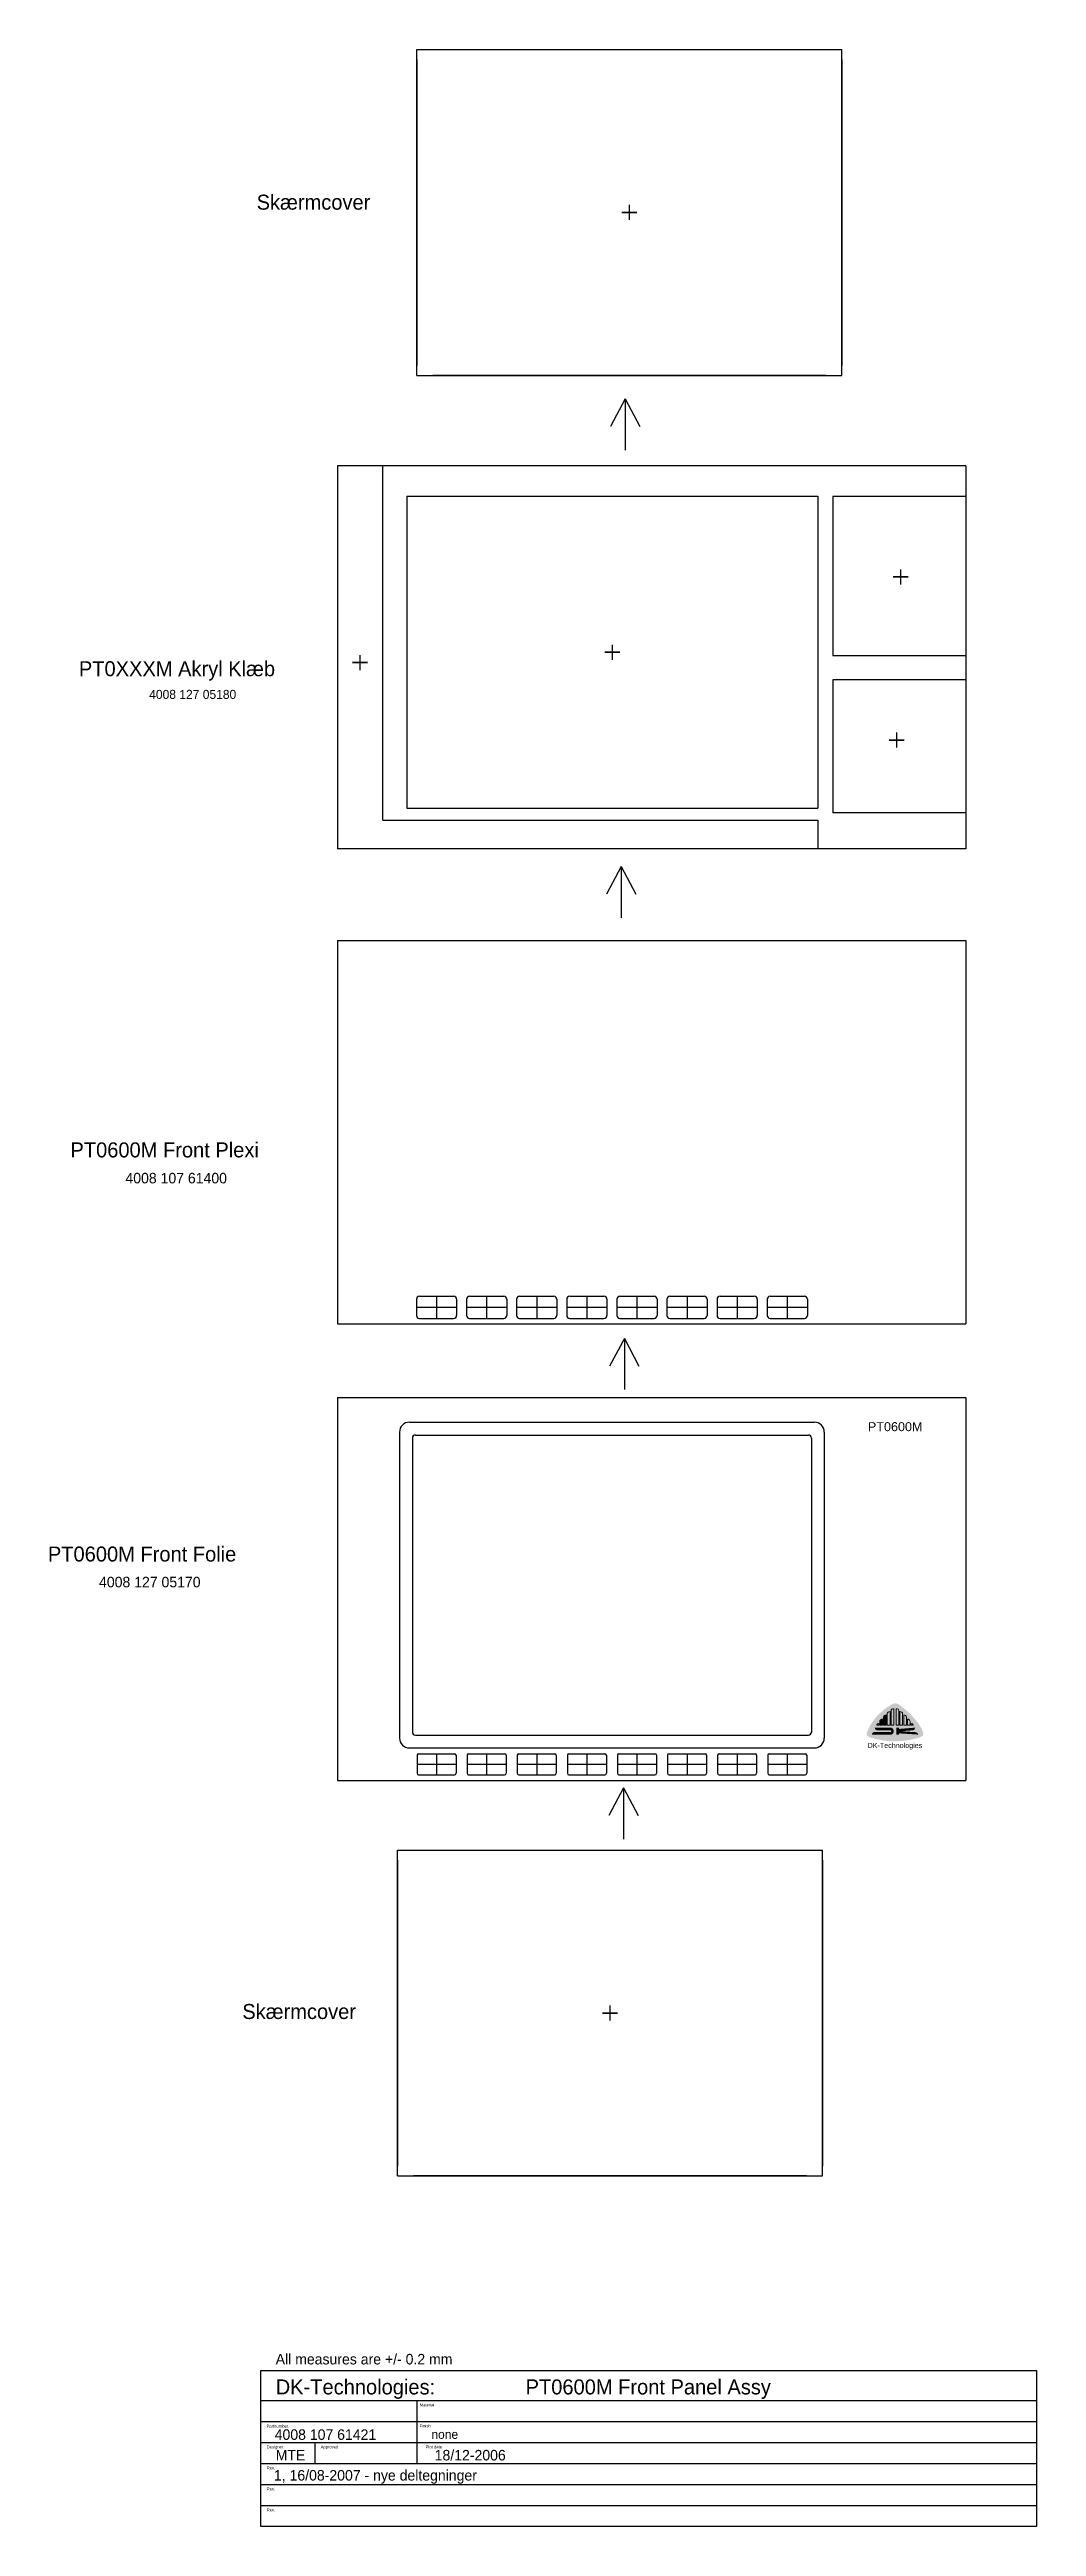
# Model space of a CAD drawing. Header units: millimetres. Extents: x -35 to 294, y -42 to 783.
import ezdxf

# ---------------------------------------------------------------- set-up
doc = ezdxf.new("R2010")
doc.units = ezdxf.units.MM
for name, color, linetype in [('cut out', 131, 'Continuous'), ('Cut_out', 131, 'Continuous'), ('foil_layer', 255, 'Continuous'), ('LOGO_LARGE_IMAGE', 1, 'Continuous'), ('ramme', 4, 'Continuous'), ('ramme_head', 2, 'Continuous')]:
    doc.layers.add(name, color=color, linetype=linetype)
doc.styles.add('DK-Audio', font='ARIAL.TTF')

msp = doc.modelspace()

# ---------------------------------------------------------------- hatches: boundary and pattern name
at = {"linetype": 'Continuous', "lineweight": 0}
h = msp.add_hatch(color=0, dxfattribs=at)
edge = h.paths.add_edge_path()
edge.add_spline(control_points=[(243.94, 228.72), (243.94, 229.03), (244.35, 229.41), (244.84, 229.41), (244.84, 229.41), (244.84, 228.84), (244.84, 228.84), (244.84, 228.84), (244.84, 224.85), (244.84, 224.85), (244.84, 224.85), (243.94, 224.85), (243.94, 224.85), (243.94, 224.85), (243.94, 228.72), (243.94, 228.72)], knot_values=[0, 0, 0, 0, 1, 1, 1, 2, 2, 2, 3, 3, 3, 4, 4, 4, 5, 5, 5, 5], degree=3, periodic=0)
edge = h.paths.add_edge_path()
edge.add_spline(control_points=[(245.2, 229.83), (245.2, 230.13), (245.6, 230.37), (246.1, 230.37), (246.1, 230.37), (246.1, 229.83), (246.1, 229.83), (246.1, 229.83), (246.1, 224.85), (246.1, 224.85), (246.1, 224.85), (245.2, 224.85), (245.2, 224.85), (245.2, 224.85), (245.2, 229.83), (245.2, 229.83)], knot_values=[0, 0, 0, 0, 1, 1, 1, 2, 2, 2, 3, 3, 3, 4, 4, 4, 5, 5, 5, 5], degree=3, periodic=0)
edge = h.paths.add_edge_path()
edge.add_spline(control_points=[(247.79, 229.83), (247.79, 230.13), (247.38, 230.37), (246.89, 230.37), (246.89, 230.37), (246.89, 229.83), (246.89, 229.83), (246.89, 229.83), (246.89, 224.85), (246.89, 224.85), (246.89, 224.85), (247.79, 224.85), (247.79, 224.85), (247.79, 224.85), (247.79, 229.83), (247.79, 229.83)], knot_values=[0, 0, 0, 0, 1, 1, 1, 2, 2, 2, 3, 3, 3, 4, 4, 4, 5, 5, 5, 5], degree=3, periodic=0)
edge = h.paths.add_edge_path()
edge.add_spline(control_points=[(249.04, 228.72), (249.04, 229.03), (248.64, 229.41), (248.14, 229.41), (248.14, 229.41), (248.15, 228.84), (248.15, 228.84), (248.15, 228.84), (248.15, 224.85), (248.15, 224.85), (248.15, 224.85), (249.04, 224.85), (249.04, 224.85), (249.04, 224.85), (249.04, 228.72), (249.04, 228.72)], knot_values=[0, 0, 0, 0, 1, 1, 1, 2, 2, 2, 3, 3, 3, 4, 4, 4, 5, 5, 5, 5], degree=3, periodic=0)
edge = h.paths.add_edge_path()
edge.add_spline(control_points=[(250.3, 227.59), (250.3, 227.92), (249.9, 228.35), (249.4, 228.35), (249.4, 228.35), (249.41, 227.66), (249.41, 227.66), (249.41, 227.66), (249.41, 224.85), (249.41, 224.85), (249.41, 224.85), (250.3, 224.85), (250.3, 224.85), (250.3, 224.85), (250.3, 227.59), (250.3, 227.59)], knot_values=[0, 0, 0, 0, 1, 1, 1, 2, 2, 2, 3, 3, 3, 4, 4, 4, 5, 5, 5, 5], degree=3, periodic=0)
edge = h.paths.add_edge_path()
edge.add_spline(control_points=[(251.56, 226.07), (251.56, 226.36), (251.15, 226.94), (250.66, 226.94), (250.66, 226.94), (250.66, 226.12), (250.66, 226.12), (250.66, 226.12), (250.66, 224.85), (250.66, 224.85), (250.66, 224.85), (251.56, 224.85), (251.56, 224.85), (251.56, 224.85), (251.56, 226.07), (251.56, 226.07)], knot_values=[0, 0, 0, 0, 1, 1, 1, 2, 2, 2, 3, 3, 3, 4, 4, 4, 5, 5, 5, 5], degree=3, periodic=0)
edge = h.paths.add_edge_path()
edge.add_spline(control_points=[(252.54, 225.05), (252.54, 225.26), (252.25, 225.49), (251.91, 225.49), (251.91, 225.49), (251.91, 225.05), (251.91, 225.05), (251.91, 225.05), (251.91, 224.85), (251.91, 224.85), (251.91, 224.85), (252.54, 224.85), (252.54, 224.85), (252.54, 224.85), (252.54, 225.05), (252.54, 225.05)], knot_values=[0, 0, 0, 0, 1, 1, 1, 2, 2, 2, 3, 3, 3, 4, 4, 4, 5, 5, 5, 5], degree=3, periodic=0)
edge = h.paths.add_edge_path()
edge.add_spline(control_points=[(240.45, 225.05), (240.45, 225.26), (240.73, 225.49), (241.08, 225.49), (241.08, 225.49), (241.08, 225.05), (241.08, 225.05), (241.08, 225.05), (241.08, 224.85), (241.08, 224.85), (241.08, 224.85), (240.45, 224.85), (240.45, 224.85), (240.45, 224.85), (240.45, 225.05), (240.45, 225.05)], knot_values=[0, 0, 0, 0, 1, 1, 1, 2, 2, 2, 3, 3, 3, 4, 4, 4, 5, 5, 5, 5], degree=3, periodic=0)
h = msp.add_hatch(color=0, dxfattribs=at)
edge = h.paths.add_edge_path()
edge.add_spline(control_points=[(241.43, 226.07), (241.43, 226.36), (241.83, 226.94), (242.33, 226.94), (242.33, 226.94), (242.32, 226.12), (242.32, 226.12), (242.32, 226.12), (242.32, 224.85), (242.32, 224.85), (242.32, 224.85), (241.43, 224.85), (241.43, 224.85), (241.43, 224.85), (241.43, 226.07), (241.43, 226.07)], knot_values=[0, 0, 0, 0, 1, 1, 1, 2, 2, 2, 3, 3, 3, 4, 4, 4, 5, 5, 5, 5], degree=3, periodic=0)
h = msp.add_hatch(color=0, dxfattribs=at)
edge = h.paths.add_edge_path()
edge.add_spline(control_points=[(242.69, 227.59), (242.69, 227.92), (243.09, 228.35), (243.59, 228.35), (243.59, 228.35), (243.58, 227.66), (243.58, 227.66), (243.58, 227.66), (243.58, 224.85), (243.58, 224.85), (243.58, 224.85), (242.69, 224.85), (242.69, 224.85), (242.69, 224.85), (242.69, 227.59), (242.69, 227.59)], knot_values=[0, 0, 0, 0, 1, 1, 1, 2, 2, 2, 3, 3, 3, 4, 4, 4, 5, 5, 5, 5], degree=3, periodic=0)
at = {"layer": 'LOGO_LARGE_IMAGE', "lineweight": 0}
h = msp.add_hatch(color=1, dxfattribs=at)
h.dxf.hatch_style = 2
edge = h.paths.add_edge_path()
edge.add_spline(control_points=[(245.5, 231.83), (245.5, 231.83), (239.65, 228.89), (237.23, 222.75), (236.63, 221.24), (237.8, 220.97), (237.8, 220.97), (237.8, 220.97), (244.99, 217.87), (254.68, 220.77), (256.64, 221.37), (255.82, 222.59), (255.82, 222.59), (255.82, 222.59), (254.75, 226.73), (247.83, 231.78), (246.57, 232.7), (245.5, 231.83), (245.5, 231.83)], knot_values=[0, 0, 0, 0, 1, 1, 1, 2, 2, 2, 3, 3, 3, 4, 4, 4, 5, 5, 5, 6, 6, 6, 6], degree=3, periodic=0)
h = msp.add_hatch(color=0, dxfattribs=at)
h.dxf.hatch_style = 2
edge = h.paths.add_edge_path()
edge.add_spline(control_points=[(240.65, 223.17), (239.78, 223.17), (239.77, 224.06), (239.77, 224.06), (239.77, 224.06), (245.14, 224.06), (245.14, 224.06), (245.14, 224.06), (246.11, 224.03), (246.11, 222.95), (246.11, 221.98), (245.43, 221.74), (245.14, 221.74), (244.85, 221.74), (238.8, 221.74), (238.8, 221.74), (238.8, 221.74), (238.79, 222.61), (239.74, 222.61), (239.74, 222.61), (245.04, 222.61), (245.04, 222.61), (245.04, 222.61), (245.27, 222.64), (245.27, 222.95), (245.27, 223.16), (245.01, 223.19), (245.01, 223.19), (245.01, 223.19), (241.2, 223.17), (240.65, 223.17)], knot_values=[0, 0, 0, 0, 1, 1, 1, 2, 2, 2, 3, 3, 3, 4, 4, 4, 5, 5, 5, 6, 6, 6, 7, 7, 7, 8, 8, 8, 9, 9, 9, 10, 10, 10, 10], degree=3, periodic=0)
h = msp.add_hatch(color=0, dxfattribs=at)
h.dxf.hatch_style = 2
edge = h.paths.add_edge_path()
edge.add_spline(control_points=[(246.92, 224.07), (246.92, 224.07), (246.92, 221.75), (246.92, 221.75), (246.92, 221.75), (247.8, 221.75), (247.8, 221.75), (247.8, 221.75), (247.8, 221.93), (247.8, 221.93), (247.8, 221.93), (247.77, 222.07), (247.94, 222.14), (248.02, 222.17), (248.23, 222.15), (248.23, 222.15), (248.23, 222.15), (254.27, 221.75), (254.27, 221.75), (254.27, 221.75), (254.04, 222.4), (253.48, 222.55), (253.28, 222.6), (251.28, 222.67), (250.01, 222.78), (249.07, 222.86), (248.12, 222.86), (250.01, 223), (251.25, 223.09), (252.31, 223.17), (252.49, 223.19), (253.02, 223.26), (253.28, 224.08), (253.28, 224.08), (253.28, 224.08), (248.24, 223.66), (248.24, 223.66), (248.24, 223.66), (248.04, 223.63), (247.98, 223.65), (247.78, 223.72), (247.8, 223.9), (247.8, 223.9), (247.8, 223.9), (247.8, 224.07), (247.8, 224.07), (247.8, 224.07), (246.92, 224.07), (246.92, 224.07)], knot_values=[0, 0, 0, 0, 1, 1, 1, 2, 2, 2, 3, 3, 3, 4, 4, 4, 5, 5, 5, 6, 6, 6, 7, 7, 7, 8, 8, 8, 9, 9, 9, 10, 10, 10, 11, 11, 11, 12, 12, 12, 13, 13, 13, 14, 14, 14, 15, 15, 15, 16, 16, 16, 16], degree=3, periodic=0)

# ---------------------------------------------------------------- linework, layer by layer
at = {"ltscale": 0.1}
for p, q in [((60.64, 486.43), (270.14, 486.43)), ((60.64, 486.43), (60.64, 358.73)), ((270.14, 486.43), (270.14, 358.73)), ((86.99, 366.88), (86.99, 361.48)), ((87.99, 367.88), (99.39, 367.88)), ((100.39, 366.88), (100.39, 361.48)), ((103.69, 366.88), (103.69, 361.48)), ((104.69, 367.88), (116.09, 367.88)), ((117.09, 366.88), (117.09, 361.48)), ((120.39, 366.88), (120.39, 361.48)), ((121.39, 367.88), (132.79, 367.88)), ((133.79, 366.88), (133.79, 361.48)), ((137.09, 366.88), (137.09, 361.48)), ((138.09, 367.88), (149.49, 367.88)), ((150.49, 366.88), (150.49, 361.48)), ((153.79, 366.88), (153.79, 361.48)), ((154.79, 367.88), (166.19, 367.88)), ((167.19, 366.88), (167.19, 361.48)), ((170.49, 366.88), (170.49, 361.48)), ((171.49, 367.88), (182.89, 367.88)), ((183.89, 366.88), (183.89, 361.48)), ((187.19, 366.88), (187.19, 361.48)), ((188.19, 367.88), (199.59, 367.88)), ((200.59, 366.88), (200.59, 361.48)), ((203.89, 366.88), (203.89, 361.48)), ((204.89, 367.88), (216.29, 367.88)), ((217.29, 366.88), (217.29, 361.48)), ((60.64, 358.73), (270.14, 358.73)), ((87.99, 360.48), (99.39, 360.48)), ((104.69, 360.48), (116.09, 360.48)), ((121.39, 360.48), (132.79, 360.48)), ((138.09, 360.48), (149.49, 360.48)), ((154.79, 360.48), (166.19, 360.48)), ((171.49, 360.48), (182.89, 360.48)), ((188.19, 360.48), (199.59, 360.48)), ((204.89, 360.48), (216.29, 360.48)), ((60.64, 334.1), (60.64, 206.4)), ((60.64, 334.1), (270.14, 334.1)), ((270.14, 334.1), (270.14, 206.4)), ((81.34, 322.6), (81.34, 220.6)), ((84.64, 325.9), (219.64, 325.9)), ((222.94, 322.6), (222.94, 220.6)), ((85.64, 320.6), (85.64, 222.6)), ((86.64, 321.6), (217.64, 321.6)), ((218.64, 320.6), (218.64, 222.6)), ((84.64, 217.3), (219.64, 217.3)), ((86.64, 221.6), (217.64, 221.6)), ((87.19, 214.85), (87.19, 208.85)), ((87.69, 215.35), (99.69, 215.35)), ((100.19, 214.85), (100.19, 208.85)), ((103.89, 214.85), (103.89, 208.85)), ((104.39, 215.35), (116.39, 215.35)), ((116.89, 214.85), (116.89, 208.85)), ((120.59, 214.85), (120.59, 208.85)), ((121.09, 215.35), (133.09, 215.35)), ((133.59, 214.85), (133.59, 208.85)), ((137.29, 214.85), (137.29, 208.85)), ((137.79, 215.35), (149.79, 215.35)), ((150.29, 214.85), (150.29, 208.85)), ((153.99, 214.85), (153.99, 208.85)), ((154.49, 215.35), (166.49, 215.35)), ((166.99, 214.85), (166.99, 208.85)), ((170.69, 214.85), (170.69, 208.85)), ((171.19, 215.35), (183.19, 215.35)), ((183.69, 214.85), (183.69, 208.85)), ((187.39, 214.85), (187.39, 208.85)), ((187.89, 215.35), (199.89, 215.35)), ((200.39, 214.85), (200.39, 208.85)), ((204.09, 214.85), (204.09, 208.85)), ((204.59, 215.35), (216.59, 215.35)), ((217.09, 214.85), (217.09, 208.85)), ((87.69, 208.35), (99.69, 208.35)), ((104.39, 208.35), (116.39, 208.35)), ((121.09, 208.35), (133.09, 208.35)), ((137.79, 208.35), (149.79, 208.35)), ((154.49, 208.35), (166.49, 208.35)), ((171.19, 208.35), (183.19, 208.35)), ((187.89, 208.35), (199.89, 208.35)), ((204.59, 208.35), (216.59, 208.35)), ((60.64, 206.4), (270.14, 206.4))]:
    msp.add_line(p, q, dxfattribs=at)
for centre, radius, start, end in [((87.99, 366.88), 1, 90, 180), ((99.39, 366.88), 1, 0, 90), ((104.69, 366.88), 1, 90, 180), ((116.09, 366.88), 1, 0, 90), ((121.39, 366.88), 1, 90, 180), ((132.79, 366.88), 1, 0, 90), ((138.09, 366.88), 1, 90, 180), ((149.49, 366.88), 1, 0, 90), ((154.79, 366.88), 1, 90, 180), ((166.19, 366.88), 1, 0, 90), ((171.49, 366.88), 1, 90, 180), ((182.89, 366.88), 1, 0, 90), ((188.19, 366.88), 1, 90, 180), ((199.59, 366.88), 1, 0, 90), ((204.89, 366.88), 1, 90, 180), ((216.29, 366.88), 1, 0, 90), ((87.99, 361.48), 1, 180, 270), ((99.39, 361.48), 1, 270, 0), ((104.69, 361.48), 1, 180, 270), ((116.09, 361.48), 1, 270, 0), ((121.39, 361.48), 1, 180, 270), ((132.79, 361.48), 1, 270, 0), ((138.09, 361.48), 1, 180, 270), ((149.49, 361.48), 1, 270, 0), ((154.79, 361.48), 1, 180, 270), ((166.19, 361.48), 1, 270, 0), ((171.49, 361.48), 1, 180, 270), ((182.89, 361.48), 1, 270, 0), ((188.19, 361.48), 1, 180, 270), ((199.59, 361.48), 1, 270, 0), ((204.89, 361.48), 1, 180, 270), ((216.29, 361.48), 1, 270, 0), ((84.64, 322.6), 3.3, 90, 180), ((219.64, 322.6), 3.3, 0, 90), ((86.64, 320.6), 1, 90, 180), ((217.64, 320.6), 1, 0, 90), ((84.64, 220.6), 3.3, 180, 270), ((86.64, 222.6), 1, 180, 270), ((87.69, 214.85), 0.5, 90, 180), ((99.69, 214.85), 0.5, 0, 90), ((104.39, 214.85), 0.5, 90, 180), ((116.39, 214.85), 0.5, 0, 90), ((121.09, 214.85), 0.5, 90, 180), ((133.09, 214.85), 0.5, 0, 90), ((137.79, 214.85), 0.5, 90, 180), ((149.79, 214.85), 0.5, 0, 90), ((154.49, 214.85), 0.5, 90, 180), ((166.49, 214.85), 0.5, 0, 90), ((171.19, 214.85), 0.5, 90, 180), ((183.19, 214.85), 0.5, 0, 90), ((187.89, 214.85), 0.5, 90, 180), ((199.89, 214.85), 0.5, 0, 90), ((204.59, 214.85), 0.5, 90, 180), ((216.59, 214.85), 0.5, 0, 90), ((217.64, 222.6), 1, 270, 0), ((219.64, 220.6), 3.3, 270, 0), ((87.69, 208.85), 0.5, 180, 270), ((99.69, 208.85), 0.5, 270, 0), ((104.39, 208.85), 0.5, 180, 270), ((116.39, 208.85), 0.5, 270, 0), ((121.09, 208.85), 0.5, 180, 270), ((133.09, 208.85), 0.5, 270, 0), ((137.79, 208.85), 0.5, 180, 270), ((149.79, 208.85), 0.5, 270, 0), ((154.49, 208.85), 0.5, 180, 270), ((166.49, 208.85), 0.5, 270, 0), ((171.19, 208.85), 0.5, 180, 270), ((183.19, 208.85), 0.5, 270, 0), ((187.89, 208.85), 0.5, 180, 270), ((199.89, 208.85), 0.5, 270, 0), ((204.59, 208.85), 0.5, 180, 270), ((216.59, 208.85), 0.5, 270, 0)]:
    msp.add_arc(centre, radius, start, end, dxfattribs=at)
at = {"layer": 'cut out', "ltscale": 0.1}
for p, q in [((86.99, 364.18), (100.39, 364.18)), ((93.69, 367.88), (93.69, 360.48)), ((103.69, 364.18), (117.09, 364.18)), ((110.39, 367.88), (110.39, 360.48)), ((120.39, 364.18), (133.79, 364.18)), ((127.09, 367.88), (127.09, 360.48)), ((137.09, 364.18), (150.49, 364.18)), ((143.79, 367.88), (143.79, 360.48)), ((153.79, 364.18), (167.19, 364.18)), ((160.49, 367.88), (160.49, 360.48)), ((170.49, 364.18), (183.89, 364.18)), ((177.19, 367.88), (177.19, 360.48)), ((187.19, 364.18), (200.59, 364.18)), ((193.89, 367.88), (193.89, 360.48)), ((203.89, 364.18), (217.29, 364.18)), ((210.59, 367.88), (210.59, 360.48))]:
    msp.add_line(p, q, dxfattribs=at)
at = {"layer": 'Cut_out', "ltscale": 0.1}
for p, q in [((93.69, 215.35), (93.69, 208.35)), ((110.39, 215.35), (110.39, 208.35)), ((127.09, 215.35), (127.09, 208.35)), ((143.79, 215.35), (143.79, 208.35)), ((160.49, 215.35), (160.49, 208.35)), ((177.19, 215.35), (177.19, 208.35)), ((193.89, 215.35), (193.89, 208.35)), ((210.59, 215.35), (210.59, 208.35)), ((87.19, 211.85), (100.19, 211.85)), ((103.89, 211.85), (116.89, 211.85)), ((120.59, 211.85), (133.59, 211.85)), ((137.29, 211.85), (150.29, 211.85)), ((153.99, 211.85), (166.99, 211.85)), ((170.69, 211.85), (183.69, 211.85)), ((187.39, 211.85), (200.39, 211.85)), ((204.09, 211.85), (217.09, 211.85))]:
    msp.add_line(p, q, dxfattribs=at)
at = {"layer": 'LOGO_LARGE_IMAGE', "color": 0, "lineweight": 0}
for points in [[(240.45, 225.05), (240.45, 225.26), (240.73, 225.49), (241.08, 225.49), (241.08, 225.49), (241.08, 225.05), (241.08, 225.05), (241.08, 225.05), (241.08, 224.85), (241.08, 224.85), (241.08, 224.85), (240.45, 224.85), (240.45, 224.85), (240.45, 224.85), (240.45, 225.05), (240.45, 225.05)], [(241.43, 226.07), (241.43, 226.36), (241.83, 226.94), (242.33, 226.94), (242.33, 226.94), (242.32, 226.12), (242.32, 226.12), (242.32, 226.12), (242.32, 224.85), (242.32, 224.85), (242.32, 224.85), (241.43, 224.85), (241.43, 224.85), (241.43, 224.85), (241.43, 226.07), (241.43, 226.07)], [(242.69, 227.59), (242.69, 227.92), (243.09, 228.35), (243.59, 228.35), (243.59, 228.35), (243.58, 227.66), (243.58, 227.66), (243.58, 227.66), (243.58, 224.85), (243.58, 224.85), (243.58, 224.85), (242.69, 224.85), (242.69, 224.85), (242.69, 224.85), (242.69, 227.59), (242.69, 227.59)], [(243.94, 228.72), (243.94, 229.03), (244.35, 229.41), (244.84, 229.41), (244.84, 229.41), (244.84, 228.84), (244.84, 228.84), (244.84, 228.84), (244.84, 224.85), (244.84, 224.85), (244.84, 224.85), (243.94, 224.85), (243.94, 224.85), (243.94, 224.85), (243.94, 228.72), (243.94, 228.72)], [(245.2, 229.83), (245.2, 230.13), (245.6, 230.37), (246.1, 230.37), (246.1, 230.37), (246.1, 229.83), (246.1, 229.83), (246.1, 229.83), (246.1, 224.85), (246.1, 224.85), (246.1, 224.85), (245.2, 224.85), (245.2, 224.85), (245.2, 224.85), (245.2, 229.83), (245.2, 229.83)], [(247.79, 229.83), (247.79, 230.13), (247.38, 230.37), (246.89, 230.37), (246.89, 230.37), (246.89, 229.83), (246.89, 229.83), (246.89, 229.83), (246.89, 224.85), (246.89, 224.85), (246.89, 224.85), (247.79, 224.85), (247.79, 224.85), (247.79, 224.85), (247.79, 229.83), (247.79, 229.83)], [(249.04, 228.72), (249.04, 229.03), (248.64, 229.41), (248.14, 229.41), (248.14, 229.41), (248.15, 228.84), (248.15, 228.84), (248.15, 228.84), (248.15, 224.85), (248.15, 224.85), (248.15, 224.85), (249.04, 224.85), (249.04, 224.85), (249.04, 224.85), (249.04, 228.72), (249.04, 228.72)], [(250.3, 227.59), (250.3, 227.92), (249.9, 228.35), (249.4, 228.35), (249.4, 228.35), (249.41, 227.66), (249.41, 227.66), (249.41, 227.66), (249.41, 224.85), (249.41, 224.85), (249.41, 224.85), (250.3, 224.85), (250.3, 224.85), (250.3, 224.85), (250.3, 227.59), (250.3, 227.59)], [(251.56, 226.07), (251.56, 226.36), (251.15, 226.94), (250.66, 226.94), (250.66, 226.94), (250.66, 226.12), (250.66, 226.12), (250.66, 226.12), (250.66, 224.85), (250.66, 224.85), (250.66, 224.85), (251.56, 224.85), (251.56, 224.85), (251.56, 224.85), (251.56, 226.07), (251.56, 226.07)], [(252.54, 225.05), (252.54, 225.26), (252.25, 225.49), (251.91, 225.49), (251.91, 225.49), (251.91, 225.05), (251.91, 225.05), (251.91, 225.05), (251.91, 224.85), (251.91, 224.85), (251.91, 224.85), (252.54, 224.85), (252.54, 224.85), (252.54, 224.85), (252.54, 225.05), (252.54, 225.05)]]:
    msp.add_open_spline(points, degree=3, knots=[0, 0, 0, 0, 1, 1, 1, 2, 2, 2, 3, 3, 3, 4, 4, 4, 5, 5, 5, 5], dxfattribs=at)
at = {"layer": 'ramme', "color": 0, "ltscale": 0.1}
for p, q in [((87.13, 783.45), (228.73, 783.45)), ((87.13, 674.85), (87.13, 783.45)), ((87.13, 780.15), (87.13, 678.15)), ((90.43, 783.45), (225.43, 783.45)), ((228.73, 674.85), (228.73, 783.45)), ((228.73, 780.15), (228.73, 678.15)), ((155.43, 729.15), (160.43, 729.15)), ((160.43, 729.15), (155.43, 729.15)), ((157.93, 731.65), (157.93, 726.65)), ((87.13, 674.85), (228.73, 674.85)), ((90.43, 674.85), (225.43, 674.85)), ((223.43, 674.85), (92.43, 674.85)), ((60.64, 644.73), (60.64, 517.03)), ((270.14, 644.73), (60.64, 644.73)), ((75.74, 526.53), (75.74, 644.73)), ((270.14, 644.73), (270.14, 517.03)), ((83.74, 634.53), (220.74, 634.53)), ((83.74, 634.53), (83.74, 530.53)), ((220.74, 634.53), (220.74, 530.53)), ((225.74, 634.53), (225.74, 581.33)), ((225.74, 634.53), (270.14, 634.53)), ((245.84, 607.63), (250.84, 607.63)), ((250.84, 607.63), (245.84, 607.63)), ((248.34, 610.13), (248.34, 605.13)), ((65.64, 579.08), (70.64, 579.08)), ((70.64, 579.08), (65.64, 579.08)), ((68.14, 581.58), (68.14, 576.58)), ((149.74, 582.53), (154.74, 582.53)), ((154.74, 582.53), (149.74, 582.53)), ((152.24, 585.03), (152.24, 580.03)), ((270.14, 581.33), (225.74, 581.33)), ((270.14, 573.33), (225.74, 573.33)), ((225.74, 573.33), (225.74, 529.03)), ((244.54, 553.28), (249.54, 553.28)), ((249.54, 553.28), (244.54, 553.28)), ((247.04, 555.78), (247.04, 550.78)), ((83.74, 530.53), (220.74, 530.53)), ((270.14, 529.03), (225.74, 529.03)), ((75.74, 526.53), (220.74, 526.53)), ((220.74, 526.53), (220.74, 517.03)), ((270.14, 517.03), (60.64, 517.03)), ((80.7, 183.24), (222.3, 183.24)), ((80.7, 74.64), (80.7, 183.24)), ((84, 183.24), (219, 183.24)), ((222.3, 74.64), (222.3, 183.24)), ((80.7, 179.94), (80.7, 77.94)), ((222.3, 179.94), (222.3, 77.94)), ((149, 128.94), (154, 128.94)), ((154, 128.94), (149, 128.94)), ((151.5, 131.44), (151.5, 126.44)), ((80.7, 74.64), (222.3, 74.64)), ((84, 74.64), (219, 74.64)), ((217, 74.64), (86, 74.64))]:
    msp.add_line(p, q, dxfattribs=at)
at = {"layer": 'ramme', "color": 5, "ltscale": 0.1}
for p, q in [((156.61, 667), (151.7, 657.75)), ((156.61, 667), (156.61, 649.95)), ((156.61, 667), (161.45, 657.75)), ((155.25, 511.1), (150.34, 501.85)), ((155.25, 511.1), (155.25, 494.05)), ((155.25, 511.1), (160.1, 501.85)), ((156.3, 353.8), (151.39, 344.55)), ((156.3, 353.8), (156.3, 336.75)), ((156.3, 353.8), (161.15, 344.55)), ((156.01, 204), (151.1, 194.75)), ((156.01, 204), (156.01, 186.95)), ((156.01, 204), (160.85, 194.75))]:
    msp.add_line(p, q, dxfattribs=at)
at = {"layer": 'ramme_head', "color": 0}
for p, q in [((35.08, -42.19), (35.08, 9.81)), ((35.08, 9.81), (293.66, 9.81)), ((293.65, 9.8), (293.65, -42.2)), ((35.08, -0.19), (293.66, -0.19)), ((35.08, -7.19), (293.66, -7.19)), ((87.08, -0.19), (87.08, -7.19)), ((87.08, -7.19), (87.08, -14.19)), ((35.08, -14.19), (293.66, -14.19)), ((53.08, -14.19), (53.08, -21.19)), ((87.08, -14.19), (87.08, -21.19)), ((35.08, -21.19), (293.66, -21.19)), ((35.08, -28.19), (293.66, -28.19)), ((35.08, -35.19), (293.66, -35.19)), ((293.66, -42.19), (35.08, -42.19))]:
    msp.add_line(p, q, dxfattribs=at)

# ---------------------------------------------------------------- texts
at = {"style": 'DK-Audio'}
msp.add_text('PT0600M', height=3, dxfattribs=at).set_placement((237.48, 322.9))
at = {"layer": 'foil_layer', "color": 0, "style": 'DK-Audio'}
msp.add_text('DK-Technologies', height=1.7, dxfattribs=at).set_placement((237.37, 217.3))
at = {"layer": 'ramme_head', "color": 0}
for s, height, p in [('Skærmcover', 5, (33.73, 730.07)), ('PT0XXXM Akryl Klæb', 5, (-25.52, 574.56)), ('4008 127 05180', 3, (-2.08, 567)), ('PT0600M Front Plexi', 5, (-28.33, 414.16)), ('4008 107 61400', 3.5, (-10, 405.5)), ('PT0600M Front Folie', 5, (-35.85, 279.45)), ('4008 127 05170', 3.5, (-18.8, 270.85)), ('Skærmcover', 5, (28.95, 126.95)), ('All measures are +/- 0.2 mm', 3.5, (40.08, 11.81)), ('DK-Technologies:', 5, (40.08, 1.81)), ('PT0600M Front Panel Assy', 5, (123.38, 1.81)), ('Partnumber.', 1, (37.02, -9.25)), ('Material', 1, (88.08, -2.19)), ('Finish', 1, (88.08, -9.19)), ('Designer.', 1, (37.08, -16.19)), ('4008 107 61421', 3.5, (39.75, -13.33)), ('Approved', 1, (55.08, -16.19)), ('Plot date', 1, (90.08, -16.19)), ('none', 3, (91.97, -13)), ('18/12-2006', 3.5, (93.08, -20.19)), ('Rev.', 1, (37.08, -23.19)), ('1, 16/08-2007 - nye deltegninger', 3.5, (39.5, -26.9)), ('MTE', 3.5, (40.08, -20.19)), ('Rev.', 1, (37.08, -30.19)), ('Rev.', 1, (37.08, -37.19))]:
    msp.add_text(s, height=height, dxfattribs=at).set_placement(p)

doc.saveas('drawing.dxf')
